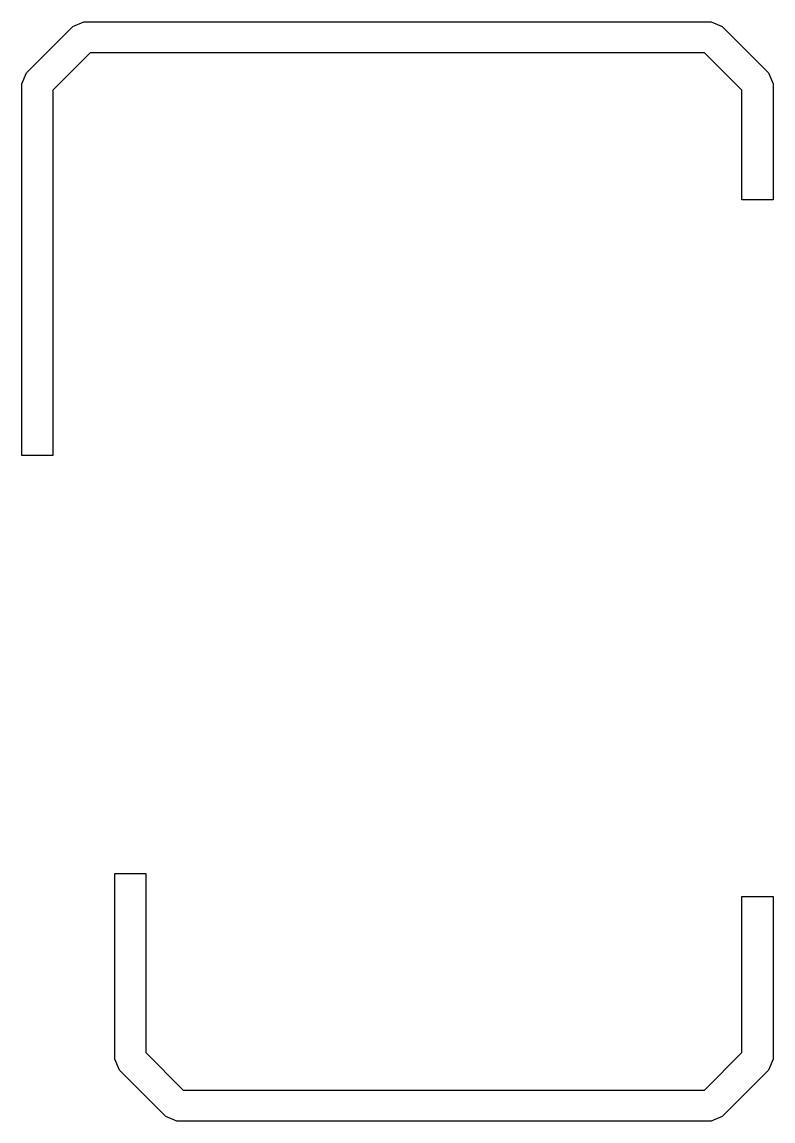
# Model space of a CAD drawing. Extents: x 0 to 5.96, y 0 to 0.56.
# Drawn here: x 5.575 to 5.957, y 0 to 0.559 of the extents above.
import ezdxf

# ---------------------------------------------------------------- set-up
doc = ezdxf.new("R2010")
doc.units = 0
doc.layers.get('0').update_dxf_attribs({"linetype": 'CONTINUOUS'})

msp = doc.modelspace()

# ---------------------------------------------------------------- linework, layer by layer
at = {"color": 160}
for p, q in [((5.60075, 0.55675), (5.60628, 0.55903)), ((5.60628, 0.55903), (5.92518, 0.55903)), ((5.92518, 0.55903), (5.93078, 0.55675)), ((5.5771, 0.53315), (5.60075, 0.55675)), ((5.93078, 0.55675), (5.95437, 0.53315)), ((5.60954, 0.54329), (5.59056, 0.52431)), ((5.92193, 0.54329), (5.60954, 0.54329)), ((5.94092, 0.52431), (5.92193, 0.54329)), ((5.57482, 0.52756), (5.5771, 0.53315)), ((5.95437, 0.53315), (5.95671, 0.52756)), ((5.57482, 0.3386), (5.57482, 0.52756)), ((5.95671, 0.52756), (5.95671, 0.46848)), ((5.59056, 0.52431), (5.59056, 0.3386)), ((5.94092, 0.46848), (5.94092, 0.52431)), ((5.95671, 0.46848), (5.94092, 0.46848)), ((5.59056, 0.3386), (5.57482, 0.3386)), ((5.62207, 0.03147), (5.62207, 0.12598)), ((5.62207, 0.12598), (5.63781, 0.12598)), ((5.63781, 0.12598), (5.63781, 0.03478)), ((5.94092, 0.03478), (5.94092, 0.11415)), ((5.94092, 0.11415), (5.95671, 0.11415)), ((5.95671, 0.11415), (5.95671, 0.03147)), ((5.63781, 0.03478), (5.65679, 0.01573)), ((5.92193, 0.01573), (5.94092, 0.03478)), ((5.62435, 0.02593), (5.62207, 0.03147)), ((5.95671, 0.03147), (5.95437, 0.02593)), ((5.64794, 0.00233), (5.62435, 0.02593)), ((5.95437, 0.02593), (5.93078, 0.00233)), ((5.65679, 0.01573), (5.92193, 0.01573)), ((5.65354, 0), (5.64794, 0.00233)), ((5.92518, 0), (5.65354, 0)), ((5.93078, 0.00233), (5.92518, 0))]:
    msp.add_line(p, q, dxfattribs=at)

doc.saveas('drawing.dxf')
